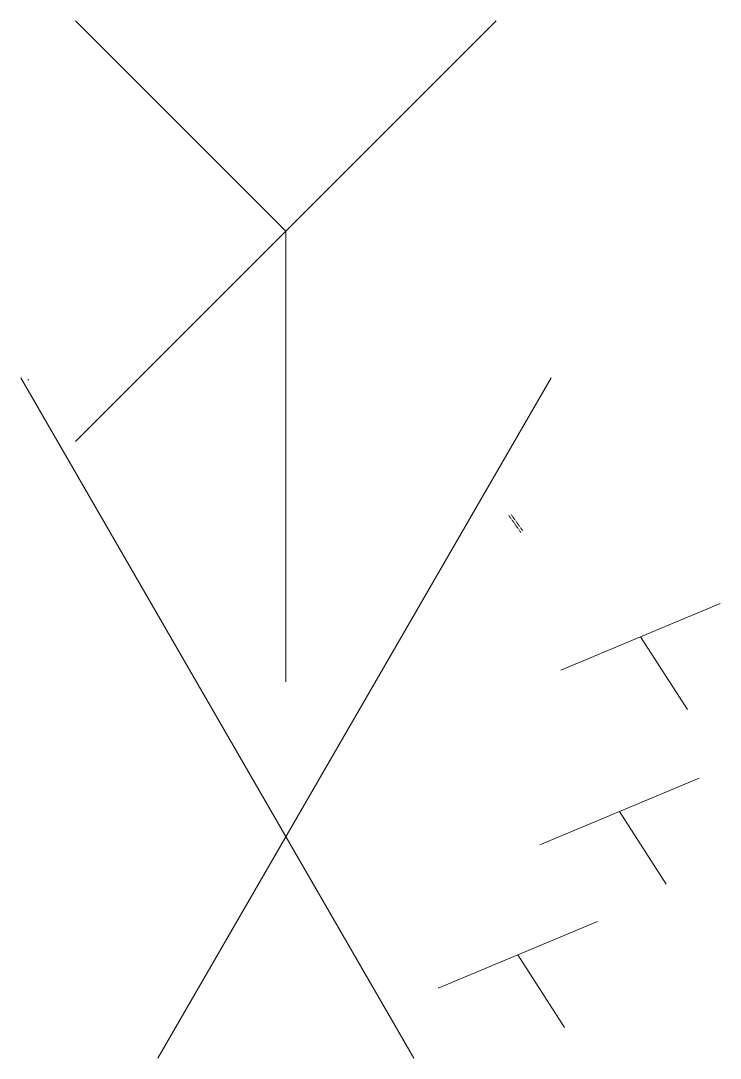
# Model space of a CAD drawing. Header units: inches. Extents: x -376 to 631, y -797 to 696.
import ezdxf

# ---------------------------------------------------------------- set-up
doc = ezdxf.new("R2010")
doc.units = ezdxf.units.IN
doc.header["$MEASUREMENT"] = 0
doc.linetypes.add('Overhead', pattern=[0.15625, 0.09375, -0.0625])
doc.layers.add('A-DETL', color=5, linetype='Continuous', lineweight=9)
doc.layers.add('A-GENM', color=6, linetype='Continuous', lineweight=9)

# ---------------------------------------------------------------- blocks, each defined once
blk = doc.blocks.new('Opening-Cased - 30_ x 80_-205456-Foundation')
at = {"layer": 'A-GENM', "linetype": 'Overhead'}
for p, q in [((-15.3, 1.7), (14.7, 1.7)), ((-15.3, -1.8), (14.7, -1.8))]:
    blk.add_line(p, q, dxfattribs=at)

msp = doc.modelspace()

# ---------------------------------------------------------------- linework, layer by layer
at = {"layer": 'A-DETL'}
for p, q in [((-296.7, 90.3), (308.6, 695.6)), ((5.9, 393), (-296.7, 695.6)), ((5.9, 393), (5.9, -255)), ((-375.6, 181.8), (190, -796.6)), ((-364.1, 179.8), (-365.4, 178.7)), ((387.5, 181.8), (-178.2, -796.6)), ((630.8, -142.5), (401.5, -238.4)), ((516.1, -190.4), (583.4, -294.9)), ((600.3, -393.6), (371.1, -489.5)), ((485.7, -441.6), (552.9, -546.1)), ((454, -600), (224.8, -695.9)), ((339.4, -647.9), (406.7, -752.4))]:
    msp.add_line(p, q, dxfattribs=at)

# ---------------------------------------------------------------- block references
at = {"layer": 'A-GENM', "rotation": 125.3272324457689}
msp.add_blockref('Opening-Cased - 30_ x 80_-205456-Foundation', (336.6, -27.1), dxfattribs=at)

doc.saveas('drawing.dxf')
